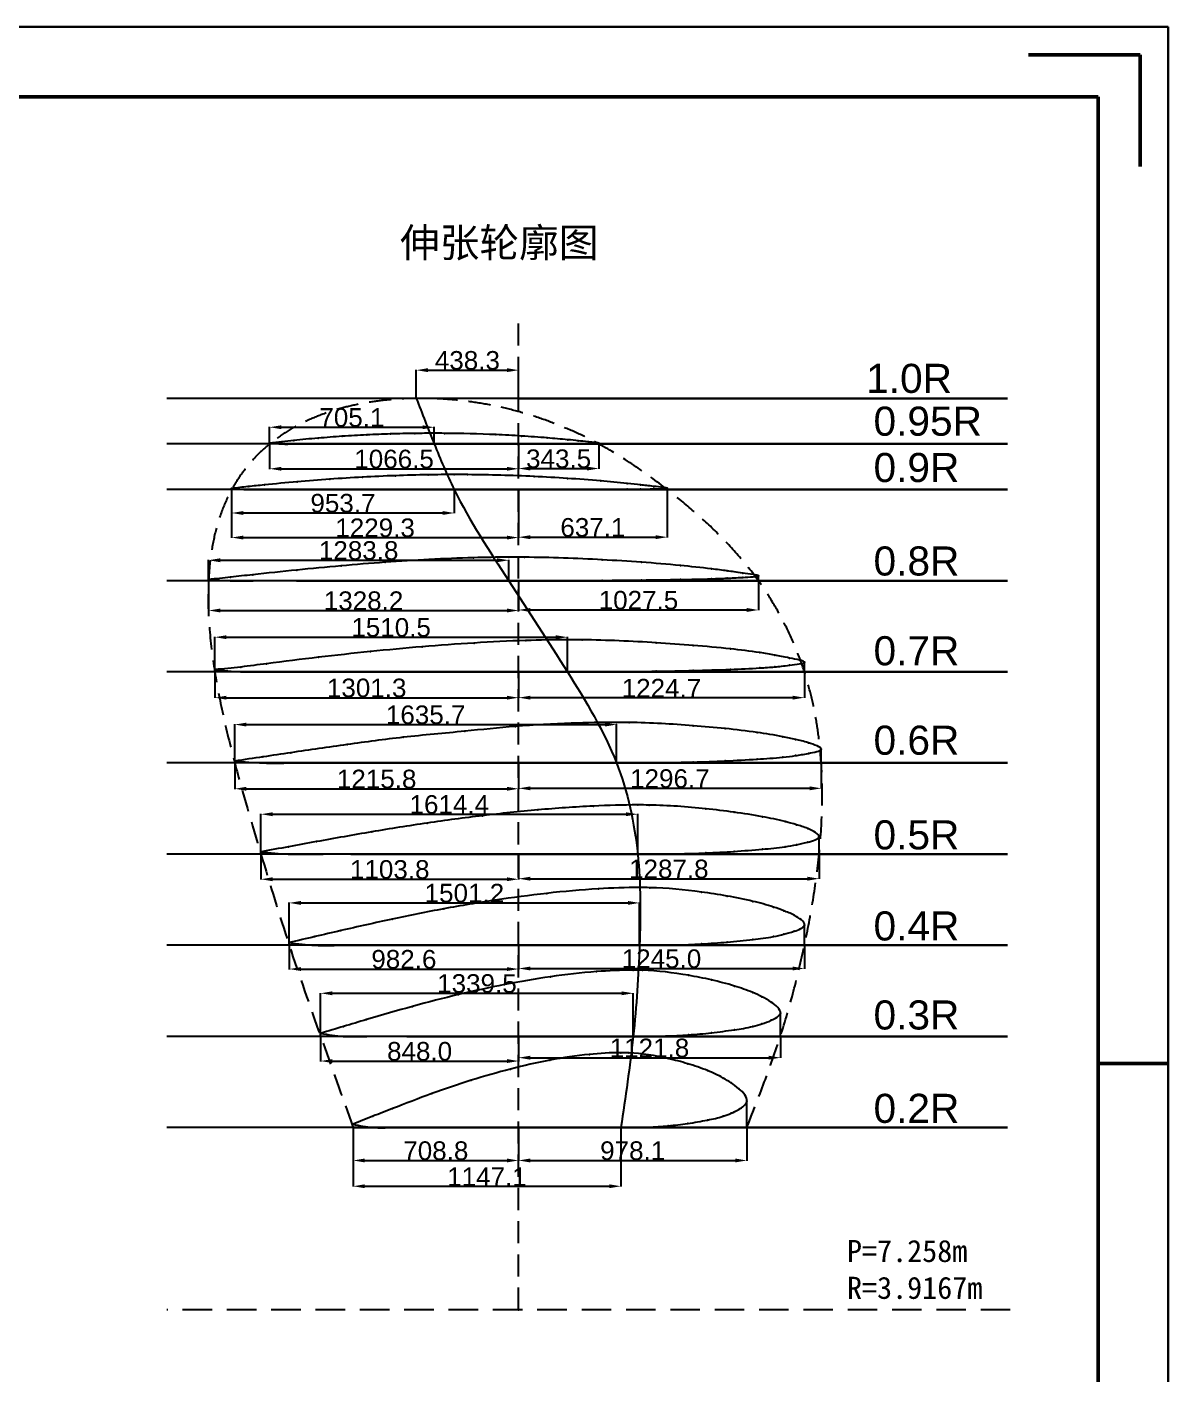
# Model space of a CAD drawing. Header units: millimetres. Extents: x 191 to 12800, y 1603 to 10513.
# Drawn here: x 7888 to 12791, y 4724 to 10513 of the extents above; entities that cross this region are included whole.
import ezdxf

# ---------------------------------------------------------------- set-up
doc = ezdxf.new("R2010")
doc.units = ezdxf.units.MM
doc.linetypes.add('DASHED2', pattern=[9.525, 6.35, -3.175])
doc.layers.add('总内框线', color=7, linetype='Continuous', lineweight=50)
doc.layers.add('总外框线', color=7, linetype='Continuous', lineweight=30)
doc.layers.add('水平参考线', color=7, linetype='Continuous')
doc.styles.get("Standard").update_dxf_attribs({"font": 'arial.ttf'})
doc.dimstyles.new('ISO-25', dxfattribs={"dimtxt": 80, "dimasz": 50, "dimexe": 1.25, "dimexo": 0.625, "dimtad": 1, "dimtxsty": 'Standard', "dimcen": 2.5, "dimclrt": 256, "dimadec": 0, "dimazin": 0, "dimtfac": 1, "dimtmove": 0, "dimatfit": 3, "dimfxl": 1, "dimlwd": -1, "dimarcsym": 0})

# ---------------------------------------------------------------- blocks, each defined once
blk = doc.blocks.new('*D21')
at = {"layer": 'Defpoints', "color": 0, "transparency": 16777216}
for p in [(10000, 9038), (9560.5, 8916.7), (10000, 8916.7)]:
    blk.add_point(p, dxfattribs=at)
at = {"layer": '水平参考线', "color": 0, "lineweight": -2, "transparency": 16777216}
for p, q in [((9560.5, 8917.3), (9560.5, 9039.3)), ((10000, 8917.3), (10000, 9039.3))]:
    blk.add_line(p, q, dxfattribs=at)
at = {"layer": '水平参考线', "color": 0, "transparency": 16777216}
blk.add_line((9610.5, 9038), (9950, 9038), dxfattribs=at)
for points in [[(9610.5, 9046.4), (9610.5, 9029.7), (9560.5, 9038)], [(9950, 9046.4), (9950, 9029.7), (10000, 9038)]]:
    blk.add_solid(points, dxfattribs=at)
at = {"layer": '水平参考线', "transparency": 16777216, "insert": (9780.2, 9079.5), "char_height": 80, "attachment_point": 5}
blk.add_mtext('438.3', dxfattribs=at)
blk = doc.blocks.new('*D22')
at = {"layer": 'Defpoints', "color": 0, "transparency": 16777216}
for p in [(8930.5, 8720.9), (10000, 8720.9), (10000, 8614.2)]:
    blk.add_point(p, dxfattribs=at)
at = {"layer": '水平参考线', "color": 0, "lineweight": -2, "transparency": 16777216}
for p, q in [((8930.5, 8720.2), (8930.5, 8612.9)), ((10000, 8720.2), (10000, 8612.9))]:
    blk.add_line(p, q, dxfattribs=at)
at = {"layer": '水平参考线', "color": 0, "transparency": 16777216}
blk.add_line((8980.5, 8614.2), (9950, 8614.2), dxfattribs=at)
for points in [[(8980.5, 8622.5), (8980.5, 8605.8), (8930.5, 8614.2)], [(9950, 8622.5), (9950, 8605.8), (10000, 8614.2)]]:
    blk.add_solid(points, dxfattribs=at)
at = {"layer": '水平参考线', "transparency": 16777216, "insert": (9465.2, 8655.6), "char_height": 80, "attachment_point": 5}
blk.add_mtext('1066.5', dxfattribs=at)
blk = doc.blocks.new('*D23')
at = {"layer": 'Defpoints', "color": 0, "transparency": 16777216}
for p in [(10000, 8720.9), (10344.5, 8720.9), (10344.5, 8615.3)]:
    blk.add_point(p, dxfattribs=at)
at = {"layer": '水平参考线', "color": 0, "lineweight": -2, "transparency": 16777216}
for p, q in [((10000, 8720.2), (10000, 8614)), ((10344.5, 8720.2), (10344.5, 8614))]:
    blk.add_line(p, q, dxfattribs=at)
at = {"layer": '水平参考线', "color": 0, "transparency": 16777216}
blk.add_line((10050, 8615.3), (10294.5, 8615.3), dxfattribs=at)
for points in [[(10050, 8623.6), (10050, 8607), (10000, 8615.3)], [(10294.5, 8623.6), (10294.5, 8607), (10344.5, 8615.3)]]:
    blk.add_solid(points, dxfattribs=at)
at = {"layer": '水平参考线', "transparency": 16777216, "insert": (10172.2, 8656.8), "char_height": 80, "attachment_point": 5}
blk.add_mtext('343.5', dxfattribs=at)
blk = doc.blocks.new('*D24')
at = {"layer": 'Defpoints', "color": 0, "transparency": 16777216}
for p in [(9637.5, 8792.7), (8930.5, 8720.9), (9637.5, 8720.9)]:
    blk.add_point(p, dxfattribs=at)
at = {"layer": '水平参考线', "color": 0, "lineweight": -2, "transparency": 16777216}
for p, q in [((8930.5, 8721.5), (8930.5, 8794)), ((9637.5, 8721.5), (9637.5, 8794))]:
    blk.add_line(p, q, dxfattribs=at)
at = {"layer": '水平参考线', "color": 0, "transparency": 16777216}
blk.add_line((8980.5, 8792.7), (9587.5, 8792.7), dxfattribs=at)
for points in [[(8980.5, 8801), (8980.5, 8784.4), (8930.5, 8792.7)], [(9587.5, 8801), (9587.5, 8784.4), (9637.5, 8792.7)]]:
    blk.add_solid(points, dxfattribs=at)
at = {"layer": '水平参考线', "transparency": 16777216, "insert": (9284, 8834.2), "char_height": 80, "attachment_point": 5}
blk.add_mtext('705.1', dxfattribs=at)
blk = doc.blocks.new('*D25')
at = {"layer": 'Defpoints', "color": 0, "transparency": 16777216}
for p in [(8767.3, 8525), (10000, 8525), (10000, 8318.6)]:
    blk.add_point(p, dxfattribs=at)
at = {"layer": '水平参考线', "color": 0, "lineweight": -2, "transparency": 16777216}
for p, q in [((8767.3, 8524.4), (8767.3, 8317.3)), ((10000, 8524.4), (10000, 8317.3))]:
    blk.add_line(p, q, dxfattribs=at)
at = {"layer": '水平参考线', "color": 0, "transparency": 16777216}
blk.add_line((8817.3, 8318.6), (9950, 8318.6), dxfattribs=at)
for points in [[(8817.3, 8326.9), (8817.3, 8310.3), (8767.3, 8318.6)], [(9950, 8326.9), (9950, 8310.3), (10000, 8318.6)]]:
    blk.add_solid(points, dxfattribs=at)
at = {"layer": '水平参考线', "transparency": 16777216, "insert": (9383.6, 8360.1), "char_height": 80, "attachment_point": 5}
blk.add_mtext('1229.3', dxfattribs=at)
blk = doc.blocks.new('*D26')
at = {"layer": 'Defpoints', "color": 0, "transparency": 16777216}
for p in [(10000, 8525), (10638.9, 8525), (10638.9, 8320.3)]:
    blk.add_point(p, dxfattribs=at)
at = {"layer": '水平参考线', "color": 0, "lineweight": -2, "transparency": 16777216}
for p, q in [((10000, 8524.4), (10000, 8319)), ((10638.9, 8524.4), (10638.9, 8319))]:
    blk.add_line(p, q, dxfattribs=at)
at = {"layer": '水平参考线', "color": 0, "transparency": 16777216}
blk.add_line((10050, 8320.3), (10588.9, 8320.3), dxfattribs=at)
for points in [[(10050, 8328.6), (10050, 8311.9), (10000, 8320.3)], [(10588.9, 8328.6), (10588.9, 8311.9), (10638.9, 8320.3)]]:
    blk.add_solid(points, dxfattribs=at)
at = {"layer": '水平参考线', "transparency": 16777216, "insert": (10319.4, 8361.8), "char_height": 80, "attachment_point": 5}
blk.add_mtext('637.1', dxfattribs=at)
blk = doc.blocks.new('*D27')
at = {"layer": 'Defpoints', "color": 0, "transparency": 16777216}
for p in [(8767.3, 8525), (9723.7, 8525), (9723.7, 8424.2)]:
    blk.add_point(p, dxfattribs=at)
at = {"layer": '水平参考线', "color": 0, "lineweight": -2, "transparency": 16777216}
for p, q in [((8767.3, 8524.4), (8767.3, 8423)), ((9723.7, 8524.4), (9723.7, 8423))]:
    blk.add_line(p, q, dxfattribs=at)
at = {"layer": '水平参考线', "color": 0, "transparency": 16777216}
blk.add_line((8817.3, 8424.2), (9673.7, 8424.2), dxfattribs=at)
for points in [[(8817.3, 8432.6), (8817.3, 8415.9), (8767.3, 8424.2)], [(9673.7, 8432.6), (9673.7, 8415.9), (9723.7, 8424.2)]]:
    blk.add_solid(points, dxfattribs=at)
at = {"layer": '水平参考线', "transparency": 16777216, "insert": (9245.5, 8465.7), "char_height": 80, "attachment_point": 5}
blk.add_mtext('953.7', dxfattribs=at)
blk = doc.blocks.new('*D28')
at = {"layer": 'Defpoints', "color": 0, "transparency": 16777216}
for p in [(8668.1, 8133.4), (10000, 8133.4), (10000, 8005.2)]:
    blk.add_point(p, dxfattribs=at)
at = {"layer": '水平参考线', "color": 0, "lineweight": -2, "transparency": 16777216}
for p, q in [((8668.1, 8132.7), (8668.1, 8003.9)), ((10000, 8132.7), (10000, 8003.9))]:
    blk.add_line(p, q, dxfattribs=at)
at = {"layer": '水平参考线', "color": 0, "transparency": 16777216}
blk.add_line((8718.1, 8005.2), (9950, 8005.2), dxfattribs=at)
for points in [[(8718.1, 8013.5), (8718.1, 7996.8), (8668.1, 8005.2)], [(9950, 8013.5), (9950, 7996.8), (10000, 8005.2)]]:
    blk.add_solid(points, dxfattribs=at)
at = {"layer": '水平参考线', "transparency": 16777216, "insert": (9334.1, 8046.7), "char_height": 80, "attachment_point": 5}
blk.add_mtext('1328.2', dxfattribs=at)
blk = doc.blocks.new('*D29')
at = {"layer": 'Defpoints', "color": 0, "transparency": 16777216}
for p in [(10000, 8133.4), (11030.4, 8133.4), (11030.4, 8007.4)]:
    blk.add_point(p, dxfattribs=at)
at = {"layer": '水平参考线', "color": 0, "lineweight": -2, "transparency": 16777216}
for p, q in [((10000, 8132.7), (10000, 8006.2)), ((11030.4, 8132.7), (11030.4, 8006.2))]:
    blk.add_line(p, q, dxfattribs=at)
at = {"layer": '水平参考线', "color": 0, "transparency": 16777216}
blk.add_line((10050, 8007.4), (10980.4, 8007.4), dxfattribs=at)
for points in [[(10050, 8015.8), (10050, 7999.1), (10000, 8007.4)], [(10980.4, 8015.8), (10980.4, 7999.1), (11030.4, 8007.4)]]:
    blk.add_solid(points, dxfattribs=at)
at = {"layer": '水平参考线', "transparency": 16777216, "insert": (10515.2, 8048.9), "char_height": 80, "attachment_point": 5}
blk.add_mtext('1027.5', dxfattribs=at)
blk = doc.blocks.new('*D30')
at = {"layer": 'Defpoints', "color": 0, "transparency": 16777216}
for p in [(9957.9, 8221.1), (8668.1, 8133.4), (9957.9, 8133.4)]:
    blk.add_point(p, dxfattribs=at)
at = {"layer": '水平参考线', "color": 0, "lineweight": -2, "transparency": 16777216}
for p, q in [((8668.1, 8134), (8668.1, 8222.3)), ((9957.9, 8134), (9957.9, 8222.3))]:
    blk.add_line(p, q, dxfattribs=at)
at = {"layer": '水平参考线', "color": 0, "transparency": 16777216}
blk.add_line((8718.1, 8221.1), (9907.9, 8221.1), dxfattribs=at)
for points in [[(8718.1, 8229.4), (8718.1, 8212.7), (8668.1, 8221.1)], [(9907.9, 8229.4), (9907.9, 8212.7), (9957.9, 8221.1)]]:
    blk.add_solid(points, dxfattribs=at)
at = {"layer": '水平参考线', "transparency": 16777216, "insert": (9313, 8262.6), "char_height": 80, "attachment_point": 5}
blk.add_mtext('1283.8', dxfattribs=at)
blk = doc.blocks.new('*D31')
at = {"layer": 'Defpoints', "color": 0, "transparency": 16777216}
for p in [(8695.1, 7741.7), (10000, 7741.7), (10000, 7630.4)]:
    blk.add_point(p, dxfattribs=at)
at = {"layer": '水平参考线', "color": 0, "lineweight": -2, "transparency": 16777216}
for p, q in [((8695.1, 7741.1), (8695.1, 7629.2)), ((10000, 7741.1), (10000, 7629.2))]:
    blk.add_line(p, q, dxfattribs=at)
at = {"layer": '水平参考线', "color": 0, "transparency": 16777216}
blk.add_line((8745.1, 7630.4), (9950, 7630.4), dxfattribs=at)
for points in [[(8745.1, 7638.8), (8745.1, 7622.1), (8695.1, 7630.4)], [(9950, 7638.8), (9950, 7622.1), (10000, 7630.4)]]:
    blk.add_solid(points, dxfattribs=at)
at = {"layer": '水平参考线', "transparency": 16777216, "insert": (9347.5, 7671.9), "char_height": 80, "attachment_point": 5}
blk.add_mtext('1301.3', dxfattribs=at)
blk = doc.blocks.new('*D32')
at = {"layer": 'Defpoints', "color": 0, "transparency": 16777216}
for p in [(10000, 7741.7), (11228.1, 7741.7), (11228.1, 7630.6)]:
    blk.add_point(p, dxfattribs=at)
at = {"layer": '水平参考线', "color": 0, "lineweight": -2, "transparency": 16777216}
for p, q in [((10000, 7741.1), (10000, 7629.4)), ((11228.1, 7741.1), (11228.1, 7629.4))]:
    blk.add_line(p, q, dxfattribs=at)
at = {"layer": '水平参考线', "color": 0, "transparency": 16777216}
blk.add_line((10050, 7630.6), (11178.1, 7630.6), dxfattribs=at)
for points in [[(10050, 7638.9), (10050, 7622.3), (10000, 7630.6)], [(11178.1, 7638.9), (11178.1, 7622.3), (11228.1, 7630.6)]]:
    blk.add_solid(points, dxfattribs=at)
at = {"layer": '水平参考线', "transparency": 16777216, "insert": (10614.1, 7671.4), "char_height": 80, "attachment_point": 5}
blk.add_mtext('1224.7', dxfattribs=at)
blk = doc.blocks.new('*D33')
at = {"layer": 'Defpoints', "color": 0, "transparency": 16777216}
for p in [(10209.9, 7890.5), (8695.1, 7741.7), (10209.9, 7741.7)]:
    blk.add_point(p, dxfattribs=at)
at = {"layer": '水平参考线', "color": 0, "lineweight": -2, "transparency": 16777216}
for p, q in [((8695.1, 7742.3), (8695.1, 7891.7)), ((10209.9, 7742.3), (10209.9, 7891.7))]:
    blk.add_line(p, q, dxfattribs=at)
at = {"layer": '水平参考线', "color": 0, "transparency": 16777216}
blk.add_line((8745.1, 7890.5), (10159.9, 7890.5), dxfattribs=at)
for points in [[(8745.1, 7898.8), (8745.1, 7882.1), (8695.1, 7890.5)], [(10159.9, 7898.8), (10159.9, 7882.1), (10209.9, 7890.5)]]:
    blk.add_solid(points, dxfattribs=at)
at = {"layer": '水平参考线', "transparency": 16777216, "insert": (9452.5, 7931.9), "char_height": 80, "attachment_point": 5}
blk.add_mtext('1510.5', dxfattribs=at)
blk = doc.blocks.new('*D34')
at = {"layer": 'Defpoints', "color": 0, "transparency": 16777216}
for p in [(10421, 7515), (8780.7, 7350), (10421, 7350)]:
    blk.add_point(p, dxfattribs=at)
at = {"layer": '水平参考线', "color": 0, "lineweight": -2, "transparency": 16777216}
for p, q in [((8780.7, 7350.6), (8780.7, 7516.2)), ((10421, 7350.6), (10421, 7516.2))]:
    blk.add_line(p, q, dxfattribs=at)
at = {"layer": '水平参考线', "color": 0, "transparency": 16777216}
blk.add_line((8830.7, 7515), (10371, 7515), dxfattribs=at)
for points in [[(8830.7, 7523.3), (8830.7, 7506.6), (8780.7, 7515)], [(10371, 7523.3), (10371, 7506.6), (10421, 7515)]]:
    blk.add_solid(points, dxfattribs=at)
at = {"layer": '水平参考线', "transparency": 16777216, "insert": (9600.9, 7556.5), "char_height": 80, "attachment_point": 5}
blk.add_mtext('1635.7', dxfattribs=at)
blk = doc.blocks.new('*D35')
at = {"layer": 'Defpoints', "color": 0, "transparency": 16777216}
for p in [(8780.8, 7350), (10000, 7350), (10000, 7239.1)]:
    blk.add_point(p, dxfattribs=at)
at = {"layer": '水平参考线', "color": 0, "lineweight": -2, "transparency": 16777216}
for p, q in [((8780.8, 7349.4), (8780.8, 7237.8)), ((10000, 7349.4), (10000, 7237.8))]:
    blk.add_line(p, q, dxfattribs=at)
at = {"layer": '水平参考线', "color": 0, "transparency": 16777216}
blk.add_line((8830.8, 7239.1), (9950, 7239.1), dxfattribs=at)
for points in [[(8830.8, 7247.4), (8830.8, 7230.7), (8780.8, 7239.1)], [(9950, 7247.4), (9950, 7230.7), (10000, 7239.1)]]:
    blk.add_solid(points, dxfattribs=at)
at = {"layer": '水平参考线', "transparency": 16777216, "insert": (9390.4, 7280.5), "char_height": 80, "attachment_point": 5}
blk.add_mtext('1215.8', dxfattribs=at)
blk = doc.blocks.new('*D36')
at = {"layer": 'Defpoints', "color": 0, "transparency": 16777216}
for p in [(10000, 7350), (11300.4, 7350), (11300.4, 7241)]:
    blk.add_point(p, dxfattribs=at)
at = {"layer": '水平参考线', "color": 0, "lineweight": -2, "transparency": 16777216}
for p, q in [((10000, 7349.4), (10000, 7239.7)), ((11300.4, 7349.4), (11300.4, 7239.7))]:
    blk.add_line(p, q, dxfattribs=at)
at = {"layer": '水平参考线', "color": 0, "transparency": 16777216}
blk.add_line((10050, 7241), (11250.4, 7241), dxfattribs=at)
for points in [[(10050, 7249.3), (10050, 7232.6), (10000, 7241)], [(11250.4, 7249.3), (11250.4, 7232.6), (11300.4, 7241)]]:
    blk.add_solid(points, dxfattribs=at)
at = {"layer": '水平参考线', "transparency": 16777216, "insert": (10650.2, 7282.4), "char_height": 80, "attachment_point": 5}
blk.add_mtext('1296.7', dxfattribs=at)
blk = doc.blocks.new('*D37')
at = {"layer": 'Defpoints', "color": 0, "transparency": 16777216}
for p in [(10512, 7129.7), (8893.1, 6958.4), (10512, 6958.4)]:
    blk.add_point(p, dxfattribs=at)
at = {"layer": '水平参考线', "color": 0, "lineweight": -2, "transparency": 16777216}
for p, q in [((8893.1, 6959), (8893.1, 7130.9)), ((10512, 6959), (10512, 7130.9))]:
    blk.add_line(p, q, dxfattribs=at)
at = {"layer": '水平参考线', "color": 0, "transparency": 16777216}
blk.add_line((8943.1, 7129.7), (10462, 7129.7), dxfattribs=at)
for points in [[(8943.1, 7138), (8943.1, 7121.3), (8893.1, 7129.7)], [(10462, 7138), (10462, 7121.3), (10512, 7129.7)]]:
    blk.add_solid(points, dxfattribs=at)
at = {"layer": '水平参考线', "transparency": 16777216, "insert": (9702.6, 7171.2), "char_height": 80, "attachment_point": 5}
blk.add_mtext('1614.4', dxfattribs=at)
blk = doc.blocks.new('*D38')
at = {"layer": 'Defpoints', "color": 0, "transparency": 16777216}
for p in [(8893.1, 6958.4), (10000, 6958.4), (10000, 6850.3)]:
    blk.add_point(p, dxfattribs=at)
at = {"layer": '水平参考线', "color": 0, "lineweight": -2, "transparency": 16777216}
for p, q in [((8893.1, 6957.7), (8893.1, 6849)), ((10000, 6957.7), (10000, 6849))]:
    blk.add_line(p, q, dxfattribs=at)
at = {"layer": '水平参考线', "color": 0, "transparency": 16777216}
blk.add_line((8943.1, 6850.3), (9950, 6850.3), dxfattribs=at)
for points in [[(8943.1, 6858.6), (8943.1, 6841.9), (8893.1, 6850.3)], [(9950, 6858.6), (9950, 6841.9), (10000, 6850.3)]]:
    blk.add_solid(points, dxfattribs=at)
at = {"layer": '水平参考线', "transparency": 16777216, "insert": (9446.6, 6891.8), "char_height": 80, "attachment_point": 5}
blk.add_mtext('1103.8', dxfattribs=at)
blk = doc.blocks.new('*D39')
at = {"layer": 'Defpoints', "color": 0, "transparency": 16777216}
for p in [(10000, 6958.3), (11291.5, 6958.3), (11291.5, 6852.7)]:
    blk.add_point(p, dxfattribs=at)
at = {"layer": '水平参考线', "color": 0, "lineweight": -2, "transparency": 16777216}
for p, q in [((10000, 6957.7), (10000, 6851.4)), ((11291.5, 6957.7), (11291.5, 6851.4))]:
    blk.add_line(p, q, dxfattribs=at)
at = {"layer": '水平参考线', "color": 0, "transparency": 16777216}
blk.add_line((10050, 6852.7), (11241.5, 6852.7), dxfattribs=at)
for points in [[(10050, 6861), (10050, 6844.3), (10000, 6852.7)], [(11241.5, 6861), (11241.5, 6844.3), (11291.5, 6852.7)]]:
    blk.add_solid(points, dxfattribs=at)
at = {"layer": '水平参考线', "transparency": 16777216, "insert": (10645.7, 6894.1), "char_height": 80, "attachment_point": 5}
blk.add_mtext('1287.8', dxfattribs=at)
blk = doc.blocks.new('*D40')
at = {"layer": 'Defpoints', "color": 0, "transparency": 16777216}
for p in [(10520, 6748.5), (9014.6, 6566.7), (10520, 6566.7)]:
    blk.add_point(p, dxfattribs=at)
at = {"layer": '水平参考线', "color": 0, "lineweight": -2, "transparency": 16777216}
for p, q in [((9014.6, 6567.3), (9014.6, 6749.8)), ((10520, 6567.3), (10520, 6749.8))]:
    blk.add_line(p, q, dxfattribs=at)
at = {"layer": '水平参考线', "color": 0, "transparency": 16777216}
blk.add_line((9064.6, 6748.5), (10470, 6748.5), dxfattribs=at)
for points in [[(9064.6, 6756.8), (9064.6, 6740.2), (9014.6, 6748.5)], [(10470, 6756.8), (10470, 6740.2), (10520, 6748.5)]]:
    blk.add_solid(points, dxfattribs=at)
at = {"layer": '水平参考线', "transparency": 16777216, "insert": (9767.3, 6790), "char_height": 80, "attachment_point": 5}
blk.add_mtext('1501.2', dxfattribs=at)
blk = doc.blocks.new('*D41')
at = {"layer": 'Defpoints', "color": 0, "transparency": 16777216}
for p in [(9014.6, 6566.7), (10000, 6566.7), (10000, 6464.3)]:
    blk.add_point(p, dxfattribs=at)
at = {"layer": '水平参考线', "color": 0, "lineweight": -2, "transparency": 16777216}
for p, q in [((9014.6, 6566.1), (9014.6, 6463)), ((10000, 6566), (10000, 6463))]:
    blk.add_line(p, q, dxfattribs=at)
at = {"layer": '水平参考线', "color": 0, "transparency": 16777216}
blk.add_line((9064.6, 6464.3), (9950, 6464.3), dxfattribs=at)
for points in [[(9064.6, 6472.6), (9064.6, 6456), (9014.6, 6464.3)], [(9950, 6472.6), (9950, 6456), (10000, 6464.3)]]:
    blk.add_solid(points, dxfattribs=at)
at = {"layer": '水平参考线', "transparency": 16777216, "insert": (9507.3, 6505.8), "char_height": 80, "attachment_point": 5}
blk.add_mtext('982.6', dxfattribs=at)
blk = doc.blocks.new('*D42')
at = {"layer": 'Defpoints', "color": 0, "transparency": 16777216}
for p in [(10000, 6566.7), (11228.4, 6566.7), (11228.4, 6466.7)]:
    blk.add_point(p, dxfattribs=at)
at = {"layer": '水平参考线', "color": 0, "lineweight": -2, "transparency": 16777216}
for p, q in [((10000, 6566), (10000, 6465.5)), ((11228.4, 6566), (11228.4, 6465.5))]:
    blk.add_line(p, q, dxfattribs=at)
at = {"layer": '水平参考线', "color": 0, "transparency": 16777216}
blk.add_line((10050, 6466.7), (11178.4, 6466.7), dxfattribs=at)
for points in [[(10050, 6475), (10050, 6458.4), (10000, 6466.7)], [(11178.4, 6475), (11178.4, 6458.4), (11228.4, 6466.7)]]:
    blk.add_solid(points, dxfattribs=at)
at = {"layer": '水平参考线', "transparency": 16777216, "insert": (10614.2, 6508.2), "char_height": 80, "attachment_point": 5}
blk.add_mtext('1245.0', dxfattribs=at)
blk = doc.blocks.new('*D43')
at = {"layer": 'Defpoints', "color": 0, "transparency": 16777216}
for p in [(10492.8, 6360.2), (9149.6, 6175), (10492.8, 6175)]:
    blk.add_point(p, dxfattribs=at)
at = {"layer": '水平参考线', "color": 0, "lineweight": -2, "transparency": 16777216}
for p, q in [((9149.6, 6175.6), (9149.6, 6361.4)), ((10492.8, 6175.6), (10492.8, 6361.4))]:
    blk.add_line(p, q, dxfattribs=at)
at = {"layer": '水平参考线', "color": 0, "transparency": 16777216}
blk.add_line((9199.6, 6360.2), (10442.8, 6360.2), dxfattribs=at)
for points in [[(9199.6, 6368.5), (9199.6, 6351.8), (9149.6, 6360.2)], [(10442.8, 6368.5), (10442.8, 6351.8), (10492.8, 6360.2)]]:
    blk.add_solid(points, dxfattribs=at)
at = {"layer": '水平参考线', "transparency": 16777216, "insert": (9821.2, 6401.7), "char_height": 80, "attachment_point": 5}
blk.add_mtext('1339.5', dxfattribs=at)
blk = doc.blocks.new('*D44')
at = {"layer": 'Defpoints', "color": 0, "transparency": 16777216}
for p in [(9149.6, 6175), (10000, 6175), (10000, 6069)]:
    blk.add_point(p, dxfattribs=at)
at = {"layer": '水平参考线', "color": 0, "lineweight": -2, "transparency": 16777216}
for p, q in [((9149.6, 6174.4), (9149.6, 6067.7)), ((10000, 6174.4), (10000, 6067.7))]:
    blk.add_line(p, q, dxfattribs=at)
at = {"layer": '水平参考线', "color": 0, "transparency": 16777216}
blk.add_line((9199.6, 6069), (9950, 6069), dxfattribs=at)
for points in [[(9199.6, 6077.3), (9199.6, 6060.6), (9149.6, 6069)], [(9950, 6077.3), (9950, 6060.6), (10000, 6069)]]:
    blk.add_solid(points, dxfattribs=at)
at = {"layer": '水平参考线', "transparency": 16777216, "insert": (9574.8, 6110.4), "char_height": 80, "attachment_point": 5}
blk.add_mtext('848.0', dxfattribs=at)
blk = doc.blocks.new('*D45')
at = {"layer": 'Defpoints', "color": 0, "transparency": 16777216}
for p in [(10000, 6175), (11124.9, 6175), (11124.9, 6083.4)]:
    blk.add_point(p, dxfattribs=at)
at = {"layer": '水平参考线', "color": 0, "lineweight": -2, "transparency": 16777216}
for p, q in [((10000, 6174.4), (10000, 6082.2)), ((11124.9, 6174.4), (11124.9, 6082.2))]:
    blk.add_line(p, q, dxfattribs=at)
at = {"layer": '水平参考线', "color": 0, "transparency": 16777216}
blk.add_line((10050, 6083.4), (11074.9, 6083.4), dxfattribs=at)
for points in [[(10050, 6091.8), (10050, 6075.1), (10000, 6083.4)], [(11074.9, 6091.8), (11074.9, 6075.1), (11124.9, 6083.4)]]:
    blk.add_solid(points, dxfattribs=at)
at = {"layer": '水平参考线', "transparency": 16777216, "insert": (10562.5, 6124.9), "char_height": 80, "attachment_point": 5}
blk.add_mtext('1121.8', dxfattribs=at)
blk = doc.blocks.new('*D46')
at = {"layer": 'Defpoints', "color": 0, "transparency": 16777216}
for p in [(9289.2, 5783.4), (10439.5, 5783.4), (10439.5, 5531)]:
    blk.add_point(p, dxfattribs=at)
at = {"layer": '水平参考线', "color": 0, "lineweight": -2, "transparency": 16777216}
for p, q in [((9289.2, 5782.8), (9289.2, 5529.7)), ((10439.5, 5782.8), (10439.5, 5529.7))]:
    blk.add_line(p, q, dxfattribs=at)
at = {"layer": '水平参考线', "color": 0, "transparency": 16777216}
blk.add_line((9339.2, 5531), (10389.5, 5531), dxfattribs=at)
for points in [[(9339.2, 5539.3), (9339.2, 5522.7), (9289.2, 5531)], [(10389.5, 5539.3), (10389.5, 5522.7), (10439.5, 5531)]]:
    blk.add_solid(points, dxfattribs=at)
at = {"layer": '水平参考线', "transparency": 16777216, "insert": (9864.3, 5571.8), "char_height": 80, "attachment_point": 5}
blk.add_mtext('1147.1', dxfattribs=at)
blk = doc.blocks.new('*D47')
at = {"layer": 'Defpoints', "color": 0, "transparency": 16777216}
for p in [(9289.2, 5783.4), (10000, 5783.4), (10000, 5641.8)]:
    blk.add_point(p, dxfattribs=at)
at = {"layer": '水平参考线', "color": 0, "lineweight": -2, "transparency": 16777216}
for p, q in [((9289.2, 5782.8), (9289.2, 5640.5)), ((10000, 5782.8), (10000, 5640.5))]:
    blk.add_line(p, q, dxfattribs=at)
at = {"layer": '水平参考线', "color": 0, "transparency": 16777216}
blk.add_line((9339.2, 5641.8), (9950, 5641.8), dxfattribs=at)
for points in [[(9339.2, 5650.1), (9339.2, 5633.4), (9289.2, 5641.8)], [(9950, 5650.1), (9950, 5633.4), (10000, 5641.8)]]:
    blk.add_solid(points, dxfattribs=at)
at = {"layer": '水平参考线', "transparency": 16777216, "insert": (9644.6, 5683.3), "char_height": 80, "attachment_point": 5}
blk.add_mtext('708.8', dxfattribs=at)
blk = doc.blocks.new('*D48')
at = {"layer": 'Defpoints', "color": 0, "transparency": 16777216}
for p in [(10000, 5783.4), (10980.8, 5783.4), (10980.8, 5641.8)]:
    blk.add_point(p, dxfattribs=at)
at = {"layer": '水平参考线', "color": 0, "lineweight": -2, "transparency": 16777216}
for p, q in [((10000, 5782.8), (10000, 5640.5)), ((10980.8, 5782.8), (10980.8, 5640.5))]:
    blk.add_line(p, q, dxfattribs=at)
at = {"layer": '水平参考线', "color": 0, "transparency": 16777216}
blk.add_line((10050, 5641.8), (10930.8, 5641.8), dxfattribs=at)
for points in [[(10050, 5650.1), (10050, 5633.4), (10000, 5641.8)], [(10930.8, 5650.1), (10930.8, 5633.4), (10980.8, 5641.8)]]:
    blk.add_solid(points, dxfattribs=at)
at = {"layer": '水平参考线', "transparency": 16777216, "insert": (10490.4, 5683.3), "char_height": 80, "attachment_point": 5}
blk.add_mtext('978.1', dxfattribs=at)
blk = doc.blocks.new('1')
for p, q in [((-2865.14, 10502.97), (-2809.14, 10502.97)), ((-2809.14, 10502.97), (-2809.14, 10322.97))]:
    blk.add_line(p, q)
at = {"layer": '总内框线'}
for p, q in [((-2803.14, 10508.97), (-2819.14, 10508.97)), ((-2803.14, 10508.97), (-2803.14, 10492.97)), ((-3209.14, 10502.97), (-2809.14, 10502.97)), ((-2809.14, 10502.97), (-2809.14, 10225.97)), ((-2809.14, 10364.47), (-2799.14, 10364.47))]:
    blk.add_line(p, q, dxfattribs=at)
at = {"layer": '总外框线'}
for p, q in [((-3219.14, 10512.97), (-2799.14, 10512.97)), ((-2799.14, 10512.97), (-2799.14, 10215.97))]:
    blk.add_line(p, q, dxfattribs=at)

msp = doc.modelspace()

# ---------------------------------------------------------------- linework, layer by layer
at = {"color": 240, "linetype": 'DASHED2', "ltscale": 15, "true_color": 0xed1f24}
msp.add_line((10000, 5000), (10000, 9257.114), dxfattribs=at)
for p, q in [((10000, 8916.7), (9560.45, 8916.7)), ((10000, 8720.87), (8930.49, 8720.87)), ((10000, 8720.87), (10344.471, 8720.87)), ((10344.471, 8720.87), (10344.471, 8723.616)), ((10000, 8525.03), (8767.28, 8525.03)), ((10000, 8525.03), (10638.86, 8525.03)), ((10638.86, 8525.03), (10638.86, 8530.354)), ((10000, 8133.36), (8668.13, 8133.36)), ((10000, 8133.36), (11030.36, 8133.36)), ((11030.36, 8133.36), (11030.36, 8154.549)), ((11228.15, 7741.69), (11228.15, 7782.985)), ((10000, 7741.69), (8695.08, 7741.69)), ((10000, 7741.69), (11228.15, 7741.69)), ((11300.35, 7350.02), (11300.35, 7409.316)), ((10000, 7350.02), (8780.75, 7350.02)), ((10000, 7350.02), (11300.35, 7350.02)), ((11291.45, 6958.35), (11291.45, 7032.253)), ((10000, 6958.35), (8893.12, 6958.35)), ((10000, 6958.35), (11291.45, 6958.35)), ((11228.4, 6566.68), (11228.4, 6653.445)), ((10000, 6566.68), (9014.636, 6566.68)), ((10000, 6566.68), (11228.4, 6566.68)), ((11124.93, 6175.01), (11124.93, 6274.637)), ((10000, 6175.01), (9149.627, 6175.01)), ((10000, 6175.01), (11124.93, 6175.01)), ((10980.788, 5783.4), (10980.788, 5895.904)), ((9289.195, 5783.4), (10980.788, 5783.4))]:
    msp.add_line(p, q)
at = {"linetype": 'DASHED2', "ltscale": 15}
msp.add_spline([(10980.788, 5783.4), (11124.93, 6175.01), (11228.4, 6566.68), (11291.45, 6958.35), (11300.35, 7350.02), (11228.15, 7741.69), (11030.36, 8133.36), (10638.86, 8525.03), (10344.471, 8720.87), (9560.45, 8916.7), (8930.49, 8720.87), (8767.28, 8525.03), (8668.13, 8133.36), (8695.08, 7741.69), (8780.75, 7350.02), (8893.12, 6958.35), (9014.636, 6566.68), (9149.627, 6175.01), (9289.195, 5783.4)], degree=3, dxfattribs=at)
at = {"color": 242, "true_color": 0xcd2027}
msp.add_spline([(9560.45, 8916.7), (9637.481, 8720.87), (9723.657, 8525.03), (9957.908, 8133.36), (10209.856, 7741.69), (10421.013, 7350.02), (10511.993, 6958.35), (10519.994, 6566.68), (10492.834, 6175.01), (10439.479, 5783.4)], degree=3, dxfattribs=at)
for points in [[(8930.491, 8724.532), (8982.525, 8730.712), (9034.419, 8736.205), (9138.346, 8745.726), (9242.415, 8753.668), (9347.615, 8759.619), (9450.411, 8763.83), (9554.339, 8766.187), (9637.481, 8766.645), (9681.739, 8766.485), (9902.602, 8760.832), (10013.034, 8754.881), (10123.466, 8746.847), (10211.84, 8738.997), (10256.097, 8734.602), (10300.213, 8729.865), (10344.471, 8723.616), (10300.213, 8720.87), (10256.097, 8720.87), (10211.84, 8720.87), (10123.466, 8720.87), (10013.034, 8720.87), (9902.602, 8720.87), (9681.739, 8720.87), (9637.481, 8720.87), (9554.339, 8720.87), (9450.411, 8720.87), (9347.615, 8720.87), (9242.415, 8720.87), (9138.346, 8720.87), (9034.419, 8720.87), (8982.525, 8720.87), (8930.491, 8724.532)], [(8767.28, 8529.424), (8837.651, 8537.475), (8907.836, 8544.788), (9048.578, 8558.292), (9189.134, 8569.518), (9329.877, 8578.275), (9470.62, 8584.529), (9611.175, 8588.314), (9723.657, 8589.18), (9780.741, 8588.988), (10066.905, 8581.129), (10209.894, 8572.95), (10352.883, 8561.884), (10467.236, 8551.267), (10524.506, 8545.237), (10581.59, 8538.566), (10638.86, 8530.354), (10581.59, 8527.596), (10524.506, 8526.762), (10467.236, 8526.345), (10352.883, 8525.8), (10209.894, 8525.479), (10066.905, 8525.222), (9780.741, 8525.03), (9723.657, 8525.03), (9611.175, 8525.03), (9470.62, 8525.03), (9329.877, 8525.03), (9189.134, 8525.03), (9048.578, 8525.03), (8907.836, 8525.03), (8837.651, 8525.03), (8767.28, 8529.424)], [(8668.13, 8137.901), (8762.855, 8148.495), (8857.817, 8158.888), (9047.504, 8179.017), (9237.191, 8197.078), (9426.878, 8212.213), (9616.565, 8224.12), (9806.252, 8231.99), (9957.908, 8234.26), (10024.995, 8234.058), (10359.959, 8223.06), (10527.677, 8212.516), (10695.16, 8198.541), (10829.334, 8183.911), (10896.185, 8175.435), (10963.273, 8166.102), (11030.36, 8154.549), (10963.273, 8147.486), (10896.185, 8143.904), (10829.334, 8141.482), (10695.16, 8138.455), (10527.677, 8136.084), (10359.959, 8134.52), (10024.995, 8133.36), (9957.908, 8133.36), (9806.252, 8133.36), (9616.565, 8133.36), (9426.878, 8133.36), (9237.191, 8133.36), (9047.504, 8133.36), (8857.817, 8133.36), (8762.855, 8133.36), (8668.13, 8137.901)], [(8695.08, 7751.119), (8806.535, 7762.338), (8917.737, 7776.515), (9140.647, 7803.977), (9363.304, 7828.616), (9586.214, 7849.263), (9808.871, 7865.506), (10031.781, 7876.243), (10209.856, 7879.34), (10273.436, 7879.065), (10591.843, 7866.401), (10750.92, 7855.045), (10909.996, 7840.316), (11037.157, 7824.142), (11100.737, 7813.543), (11164.57, 7800.742), (11228.15, 7782.985), (11164.57, 7769.908), (11100.737, 7762.957), (11037.157, 7758.139), (10909.996, 7752.289), (10750.92, 7747.334), (10591.843, 7744.099), (10273.436, 7741.69), (10209.856, 7741.69), (10031.781, 7741.69), (9808.871, 7741.69), (9586.214, 7741.69), (9363.304, 7741.69), (9140.647, 7741.69), (8917.737, 7741.69), (8806.535, 7741.69), (8695.08, 7751.119)], [(8780.76, 7357.868), (8901.448, 7376.18), (9021.885, 7394.143), (9263.261, 7428.936), (9504.386, 7460.154), (9769.447, 7486.314), (9986.888, 7506.893), (10228.012, 7520.496), (10421.013, 7524.42), (10475.94, 7524.071), (10750.827, 7510.119), (10888.145, 7497.911), (11025.463, 7481.169), (11135.569, 7462.944), (11190.496, 7451.172), (11245.423, 7436.522), (11300.35, 7409.316), (11245.423, 7391.178), (11190.496, 7381.586), (11135.569, 7374.872), (11025.463, 7366.501), (10888.145, 7358.74), (10750.827, 7353.944), (10475.94, 7350.02), (10421.013, 7350.02), (10228.012, 7350.02), (9986.888, 7350.02), (9769.447, 7350.02), (9504.386, 7350.02), (9263.261, 7350.02), (9021.885, 7350.02), (8901.448, 7350.02), (8780.76, 7357.868)], [(8893.12, 6967.852), (9012.077, 6990.023), (9131.274, 7011.771), (9369.189, 7053.895), (9607.343, 7091.691), (9845.497, 7123.364), (10083.411, 7148.279), (10321.565, 7164.749), (10511.993, 7169.5), (10560.679, 7169.078), (10804.349, 7153.03), (10926.184, 7138.355), (11047.78, 7118.93), (11145.392, 7098.026), (11194.078, 7084.512), (11242.764, 7067.831), (11291.45, 7032.253), (11242.764, 7009.554), (11194.078, 6998.574), (11145.392, 6990.023), (11047.78, 6979.465), (10926.184, 6969.752), (10804.349, 6963.312), (10560.679, 6958.35), (10511.993, 6958.35), (10321.565, 6958.35), (10083.411, 6958.35), (9845.497, 6958.35), (9607.343, 6958.35), (9369.189, 6958.35), (9131.274, 6958.35), (9012.077, 6958.35), (8893.12, 6967.852)], [(9014.63, 6577.836), (9125.318, 6603.865), (9236.007, 6629.399), (9457.384, 6678.855), (9678.761, 6723.229), (9900.138, 6760.414), (10121.515, 6789.666), (10342.892, 6809.002), (10519.994, 6814.58), (10564.269, 6814.084), (10785.646, 6795.244), (10896.335, 6778.015), (11007.023, 6755.208), (11095.574, 6730.666), (11139.849, 6714.8), (11184.125, 6695.216), (11228.4, 6653.445), (11184.125, 6626.796), (11139.849, 6613.905), (11095.574, 6603.865), (11007.023, 6591.47), (10896.335, 6580.067), (10785.646, 6572.506), (10564.269, 6566.68), (10519.994, 6566.68), (10342.892, 6566.68), (10121.515, 6566.68), (9900.138, 6566.68), (9678.761, 6566.68), (9457.384, 6566.68), (9236.007, 6566.68), (9125.318, 6566.68), (9014.63, 6577.836)], [(9149.63, 6187.819), (9248.395, 6217.708), (9347.16, 6247.026), (9544.69, 6303.814), (9742.22, 6354.766), (9939.75, 6397.464), (10137.28, 6431.053), (10334.81, 6453.255), (10492.834, 6459.66), (10532.34, 6459.091), (10729.87, 6437.457), (10828.635, 6417.674), (10927.4, 6391.486), (11006.412, 6363.306), (11045.918, 6345.088), (11085.424, 6322.601), (11124.93, 6274.637), (11085.424, 6244.038), (11045.918, 6229.236), (11006.412, 6217.708), (10927.4, 6203.475), (10828.635, 6190.381), (10729.87, 6181.699), (10532.34, 6175.01), (10492.834, 6175.01), (10334.81, 6175.01), (10137.28, 6175.01), (9939.75, 6175.01), (9742.22, 6175.01), (9544.69, 6175.01), (9347.16, 6175.01), (9248.395, 6175.01), (9149.63, 6187.819)], [(9289.198, 5797.865), (9373.778, 5831.616), (9458.357, 5864.724), (9627.516, 5928.852), (9796.675, 5986.389), (9965.834, 6034.605), (10134.993, 6072.535), (10304.152, 6097.608), (10439.479, 6104.84), (10473.311, 6104.197), (10642.47, 6079.768), (10727.049, 6057.428), (10811.629, 6027.855), (10879.293, 5996.033), (10913.124, 5975.46), (10946.956, 5950.067), (10980.788, 5895.904), (10946.956, 5861.349), (10913.124, 5844.634), (10879.293, 5831.616), (10811.629, 5815.544), (10727.049, 5800.758), (10642.47, 5790.954), (10473.311, 5783.4), (10439.479, 5783.4), (10304.152, 5783.4), (10134.993, 5783.4), (9965.834, 5783.4), (9796.675, 5783.4), (9627.516, 5783.4), (9458.357, 5783.4), (9373.778, 5783.4), (9289.198, 5797.865)]]:
    msp.add_spline(points, degree=3)
for p in [(10000, 8916.7), (9138.346, 8745.726), (9242.415, 8753.668), (9347.615, 8759.619), (9450.411, 8763.83), (9554.339, 8766.187), (9637.481, 8766.645), (9681.739, 8766.485), (9902.602, 8760.832), (10013.034, 8754.881), (10123.466, 8746.847), (8930.491, 8724.532), (8982.525, 8730.712), (8982.525, 8720.87), (9034.419, 8736.205), (9034.419, 8720.87), (9138.346, 8720.87), (9242.415, 8720.87), (9347.615, 8720.87), (9450.411, 8720.87), (9554.339, 8720.87), (9637.481, 8720.87), (9681.739, 8720.87), (9902.602, 8720.87), (10000, 8720.87), (10013.034, 8720.87), (10123.466, 8720.87), (10211.84, 8738.997), (10211.84, 8720.87), (10256.097, 8734.602), (10256.097, 8720.87), (10300.213, 8729.865), (10300.213, 8720.87), (10344.471, 8723.616), (9189.134, 8569.518), (9329.877, 8578.275), (9470.62, 8584.529), (9611.175, 8588.314), (9723.657, 8589.18), (9780.741, 8588.988), (10066.905, 8581.129), (10209.894, 8572.95), (8767.28, 8529.424), (8837.651, 8537.475), (8837.651, 8525.03), (8907.836, 8544.788), (8907.836, 8525.03), (9048.578, 8558.292), (9048.578, 8525.03), (9189.134, 8525.03), (9329.877, 8525.03), (9470.62, 8525.03), (9611.175, 8525.03), (9723.657, 8525.03), (9780.741, 8525.03), (10000, 8525.03), (10066.905, 8525.222), (10209.894, 8525.479), (10352.883, 8561.884), (10352.883, 8525.8), (10467.236, 8551.267), (10467.236, 8526.345), (10524.506, 8545.237), (10524.506, 8526.762), (10581.59, 8538.566), (10581.59, 8527.596), (10638.86, 8530.354), (9616.565, 8224.12), (9806.252, 8231.99), (9957.908, 8234.26), (10024.995, 8234.058), (10359.959, 8223.06), (9047.504, 8179.017), (9237.191, 8197.078), (9426.878, 8212.213), (10527.677, 8212.516), (10695.16, 8198.541), (10829.334, 8183.911), (10896.185, 8175.435), (10963.273, 8166.102), (8668.13, 8137.901), (8762.855, 8148.495), (8762.855, 8133.36), (8857.817, 8158.888), (8857.817, 8133.36), (9047.504, 8133.36), (9237.191, 8133.36), (9426.878, 8133.36), (9616.565, 8133.36), (9806.252, 8133.36), (9957.908, 8133.36), (10000, 8133.36), (10024.995, 8133.36), (10359.959, 8134.52), (10527.677, 8136.084), (10695.16, 8138.455), (10829.334, 8141.482), (10896.185, 8143.904), (10963.273, 8147.486), (11030.36, 8154.549), (10031.781, 7876.243), (10209.856, 7879.34), (10273.436, 7879.065), (9363.304, 7828.616), (9586.214, 7849.263), (9808.871, 7865.506), (10591.843, 7866.401), (10750.92, 7855.045), (10909.996, 7840.316), (11037.157, 7824.142), (8806.535, 7762.338), (8917.737, 7776.515), (9140.647, 7803.977), (11037.157, 7758.139), (11100.737, 7813.543), (11100.737, 7762.957), (11164.57, 7800.742), (11164.57, 7769.908), (11228.15, 7782.985), (8695.08, 7751.119), (8806.535, 7741.69), (8917.737, 7741.69), (9140.647, 7741.69), (9363.304, 7741.69), (9586.214, 7741.69), (9808.871, 7741.69), (10000, 7741.69), (10031.781, 7741.69), (10209.856, 7741.69), (10273.436, 7741.69), (10591.843, 7744.099), (10750.92, 7747.334), (10909.996, 7752.289), (9769.447, 7486.314), (9986.888, 7506.893), (10228.012, 7520.496), (10421.013, 7524.42), (10475.94, 7524.071), (10750.827, 7510.119), (10888.145, 7497.911), (11025.463, 7481.169), (9263.261, 7428.936), (9504.386, 7460.154), (11135.569, 7462.944), (11190.496, 7451.172), (11245.423, 7436.522), (8780.76, 7357.868), (8901.448, 7376.18), (9021.885, 7394.143), (10750.827, 7353.944), (10888.145, 7358.74), (11025.463, 7366.501), (11135.569, 7374.872), (11190.496, 7381.586), (11245.423, 7391.178), (11300.35, 7409.316), (8901.448, 7350.02), (9021.885, 7350.02), (9263.261, 7350.02), (9504.386, 7350.02), (9769.447, 7350.02), (9986.888, 7350.02), (10000, 7350.02), (10228.012, 7350.02), (10421.013, 7350.02), (10475.94, 7350.02), (9845.497, 7123.364), (10083.411, 7148.279), (10321.565, 7164.749), (10511.993, 7169.5), (10560.679, 7169.078), (10804.349, 7153.03), (10926.184, 7138.355), (9607.343, 7091.691), (11047.78, 7118.93), (11145.392, 7098.026), (11194.078, 7084.512), (11242.764, 7067.831), (9131.274, 7011.771), (9369.189, 7053.895), (11242.764, 7009.554), (11291.45, 7032.253), (8893.12, 6967.852), (9012.077, 6990.023), (9012.077, 6958.35), (9131.274, 6958.35), (9369.189, 6958.35), (9607.343, 6958.35), (9845.497, 6958.35), (10000, 6958.35), (10083.411, 6958.35), (10321.565, 6958.35), (10511.993, 6958.35), (10560.679, 6958.35), (10804.349, 6963.312), (10926.184, 6969.752), (11047.78, 6979.465), (11145.392, 6990.023), (11194.078, 6998.574), (10121.515, 6789.666), (10342.892, 6809.002), (10519.994, 6814.58), (10564.269, 6814.084), (10785.646, 6795.244), (10896.335, 6778.015), (9678.761, 6723.229), (9900.138, 6760.414), (11007.023, 6755.208), (11095.574, 6730.666), (9457.384, 6678.855), (9457.384, 6678.855), (11139.849, 6714.8), (11184.125, 6695.216), (9125.318, 6603.865), (9125.318, 6603.865), (9236.007, 6629.399), (9236.007, 6629.399), (11095.574, 6603.865), (11139.849, 6613.905), (11184.125, 6626.796), (11228.4, 6653.445), (9014.63, 6577.836), (9014.63, 6577.836), (9125.318, 6566.68), (9236.007, 6566.68), (9457.384, 6566.68), (9678.761, 6566.68), (9900.138, 6566.68), (10000, 6566.68), (10121.515, 6566.68), (10342.892, 6566.68), (10519.994, 6566.68), (10564.269, 6566.68), (10785.646, 6572.506), (10896.335, 6580.067), (11007.023, 6591.47), (10137.28, 6431.053), (10334.81, 6453.255), (10492.834, 6459.66), (10532.34, 6459.091), (10729.87, 6437.457), (9939.75, 6397.464), (10828.635, 6417.674), (10927.4, 6391.486), (9742.22, 6354.766), (11006.412, 6363.306), (11045.918, 6345.088), (11085.424, 6322.601), (9544.69, 6303.814), (11124.93, 6274.637), (9248.395, 6217.708), (9347.16, 6247.026), (10927.4, 6203.475), (11006.412, 6217.708), (11045.918, 6229.236), (11085.424, 6244.038), (9149.63, 6187.819), (9248.395, 6175.01), (9347.16, 6175.01), (9544.69, 6175.01), (9742.22, 6175.01), (9939.75, 6175.01), (10000, 6175.01), (10000, 6175.01), (10137.28, 6175.01), (10334.81, 6175.01), (10492.834, 6175.01), (10532.34, 6175.01), (10729.87, 6181.699), (10828.635, 6190.381), (10304.152, 6097.608), (10304.152, 6097.608), (10439.479, 6104.84), (10439.479, 6104.84), (10473.311, 6104.197), (10473.311, 6104.197), (10642.47, 6079.768), (10642.47, 6079.768), (9965.834, 6034.605), (9965.834, 6034.605), (10134.993, 6072.535), (10134.993, 6072.535), (10727.049, 6057.428), (10727.049, 6057.428), (10811.629, 6027.855), (10811.629, 6027.855), (9796.675, 5986.389), (9796.675, 5986.389), (10879.293, 5996.033), (10879.293, 5996.033), (10913.124, 5975.46), (10913.124, 5975.46), (9627.516, 5928.852), (9627.516, 5928.852), (10946.956, 5950.067), (10946.956, 5950.067), (9458.357, 5864.724), (9458.357, 5864.724), (10946.956, 5861.349), (10980.788, 5895.904), (10980.788, 5895.904), (9289.198, 5797.865), (9289.198, 5797.865), (9373.778, 5831.616), (9373.778, 5831.616), (10642.47, 5790.954), (10727.049, 5800.758), (10811.629, 5815.544), (10879.293, 5831.616), (10913.124, 5844.634), (9289.195, 5783.4), (9373.778, 5783.4), (9458.357, 5783.4), (9627.516, 5783.4), (9796.675, 5783.4), (9965.834, 5783.4), (10000, 5783.4), (10000, 5783.4), (10000, 5783.4), (10000, 5783.4), (10000, 5783.4), (10134.993, 5783.4), (10304.152, 5783.4), (10439.479, 5783.4), (10473.311, 5783.4), (10980.788, 5783.4), (10000, 5000), (10000, 5000), (10000, 5000), (10000, 5000), (10000, 5000), (10000, 5000), (10000, 5000), (10000, 5000), (10000, 5000)]:
    msp.add_point(p)
at = {"layer": '水平参考线'}
for p, q in [((12100.147, 8916.7), (8488.294, 8916.7)), ((10000, 8916.7), (12100.147, 8916.7)), ((12100.147, 8720.87), (8488.294, 8720.87)), ((10000, 8720.87), (12100.147, 8720.87)), ((12100.147, 8525.03), (8488.294, 8525.03)), ((10000, 8525.03), (12100.147, 8525.03)), ((12100.147, 8133.356), (8488.294, 8133.356)), ((10000, 8133.356), (12100.147, 8133.356)), ((12100.147, 7741.689), (8488.294, 7741.689)), ((10000, 7741.689), (12100.147, 7741.689)), ((12100.147, 7350.02), (8488.294, 7350.02)), ((10000, 7350.02), (12100.147, 7350.02)), ((12100.147, 6958.35), (8488.294, 6958.35)), ((10000, 6958.35), (12100.147, 6958.35)), ((12100.147, 6566.671), (8488.294, 6566.671)), ((10000, 6566.671), (12100.147, 6566.671)), ((12100.147, 6175.01), (8488.294, 6175.01)), ((10000, 6175.01), (12100.147, 6175.01)), ((12100.147, 5783.389), (8488.294, 5783.389)), ((10000, 5783.389), (12100.147, 5783.389))]:
    msp.add_line(p, q, dxfattribs=at)
at = {"layer": '水平参考线', "color": 242, "linetype": 'DASHED2', "ltscale": 20, "true_color": 0xcd2027}
msp.add_line((12112.697, 5000), (8488.294, 5000), dxfattribs=at)

# ---------------------------------------------------------------- block references
at = {"layer": '水平参考线', "xscale": 30, "yscale": 30, "zscale": 30}
msp.add_blockref('1', (96764.695, -304875.994), dxfattribs=at)

# ---------------------------------------------------------------- texts
at = {"layer": '水平参考线', "char_height": 125, "attachment_point": 1}
for s, width, insert in [('{\\fSimSun|b0|i0|c134|p2;伸张轮廓图}', 1831.21488, (9490.994, 9648.322)), ('1.0R', 715.20159, (11493.542, 9065.23)), ('0.95R', 715.20159, (11525.212, 8881.35)), ('0.9R', 715.20159, (11525.212, 8682.28)), ('0.8R', 715.20159, (11525.212, 8280.464)), ('0.7R', 715.20159, (11525.212, 7894.697)), ('0.6R', 715.20159, (11525.212, 7510.303)), ('0.5R', 715.20159, (11525.212, 7103.55)), ('0.4R', 715.20159, (11525.212, 6712.204)), ('0.3R', 715.20159, (11525.212, 6329.576)), ('0.2R', 715.20159, (11525.212, 5928.234))]:
    msp.add_mtext_dynamic_manual_height_columns(s, width=width, gutter_width=12.5, heights=[0], dxfattribs=dict(at, insert=insert))
at = {"layer": '水平参考线', "insert": (11411.154, 5300.326), "char_height": 95, "attachment_point": 1}
msp.add_mtext('{\\fSimSun|b0|i0|c134|p2;P=7.258m\\PR=3.9167m}', dxfattribs=at)

# ---------------------------------------------------------------- dimensions: what is measured, and where the dimension line sits
at = {"layer": '水平参考线'}
for base, p1, p2, text, picture, middle in [((10000, 9038.018), (9560.45, 8916.7), (10000, 8916.7), '438.3', '*D21', (9780.225, 9079.516)), ((9637.481, 8792.71), (8930.49, 8720.87), (9637.481, 8720.87), '705.1', '*D24', (9283.985, 8834.181)), ((10000, 8614.151), (8930.49, 8720.87), (10000, 8720.868), '1066.5', '*D22', (9465.245, 8655.622)), ((10344.471, 8615.286), (10000, 8720.868), (10344.471, 8720.868), '343.5', '*D23', (10172.236, 8656.784)), ((10000, 8318.6), (8767.28, 8525.03), (10000, 8525.03), '1229.3', '*D25', (9383.64, 8360.098)), ((9723.657, 8424.244), (8767.28, 8525.03), (9723.657, 8525.03), '953.7', '*D27', (9245.469, 8465.742)), ((10638.86, 8320.277), (10000, 8525.03), (10638.86, 8525.03), '637.1', '*D26', (10319.43, 8361.776)), ((9957.908, 8221.072), (8668.13, 8133.356), (9957.908, 8133.36), '1283.8', '*D30', (9313.019, 8262.57)), ((10000, 8005.173), (8668.13, 8133.36), (10000, 8133.356), '1328.2', '*D28', (9334.065, 8046.671)), ((11030.36, 8007.446), (10000, 8133.356), (11030.36, 8133.356), '1027.5', '*D29', (10515.18, 8048.917)), ((10209.856, 7890.452), (8695.08, 7741.69), (10209.856, 7741.69), '1510.5', '*D33', (9452.468, 7931.923)), ((10000, 7630.433), (8695.08, 7741.69), (10000, 7741.689), '1301.3', '*D31', (9347.54, 7671.931)), ((11228.15, 7630.61), (10000, 7741.689), (11228.15, 7741.689), '1224.7', '*D32', (10614.075, 7671.398)), ((10421.013, 7514.979), (8780.75, 7350.02), (10421.013, 7350.02), '1635.7', '*D34', (9600.882, 7556.477)), ((10000, 7239.056), (8780.75, 7350.02), (10000, 7350.02), '1215.8', '*D35', (9390.375, 7280.527)), ((11300.35, 7240.977), (10000, 7350.02), (11300.35, 7350.02), '1296.7', '*D36', (10650.175, 7282.448)), ((10511.993, 7129.679), (8893.12, 6958.35), (10511.993, 6958.35), '1614.4', '*D37', (9702.556, 7171.15)), ((10000, 6850.256), (8893.12, 6958.35), (10000, 6958.35), '1103.8', '*D38', (9446.56, 6891.754)), ((11291.45, 6852.665), (10000, 6958.346), (11291.45, 6958.346), '1287.8', '*D39', (10645.725, 6894.136)), ((10519.994, 6748.511), (9014.636, 6566.68), (10519.994, 6566.68), '1501.2', '*D40', (9767.315, 6789.981)), ((10000, 6464.299), (9014.636, 6566.68), (10000, 6566.671), '982.6', '*D41', (9507.318, 6505.77)), ((11228.4, 6466.707), (10000, 6566.671), (11228.4, 6566.671), '1245.0', '*D42', (10614.2, 6508.178)), ((10492.834, 6360.165), (9149.627, 6175.01), (10492.834, 6175.01), '1339.5', '*D43', (9821.231, 6401.663)), ((10000, 6068.968), (9149.627, 6175.01), (10000, 6174.999), '848.0', '*D44', (9574.814, 6110.439)), ((11124.93, 6083.419), (10000, 6174.999), (11124.93, 6174.999), '1121.8', '*D45', (10562.465, 6124.89)), ((10000, 5641.782), (9289.195, 5783.4), (10000, 5783.389), '708.8', '*D47', (9644.597, 5683.252)), ((10980.788, 5641.782), (10000, 5783.389), (10980.788, 5783.4), '978.1', '*D48', (10490.394, 5683.252))]:
    dim = msp.add_linear_dim(base=base, p1=p1, p2=p2, text=text, dimstyle='ISO-25', dxfattribs=at)
    dim.commit()
    dim.dimension.update_dxf_attribs({"geometry": picture, "text_midpoint": middle})
dim = msp.add_linear_dim(base=(10439.479, 5530.987), p1=(9289.195, 5783.4), p2=(10439.479, 5783.4), text='1147.1', dimstyle='ISO-25', dxfattribs=at)
dim.commit()
dim.dimension.update_dxf_attribs({"geometry": '*D46', "text_midpoint": (9864.337, 5530.987), "dimtype": 160})

doc.saveas('drawing.dxf')
